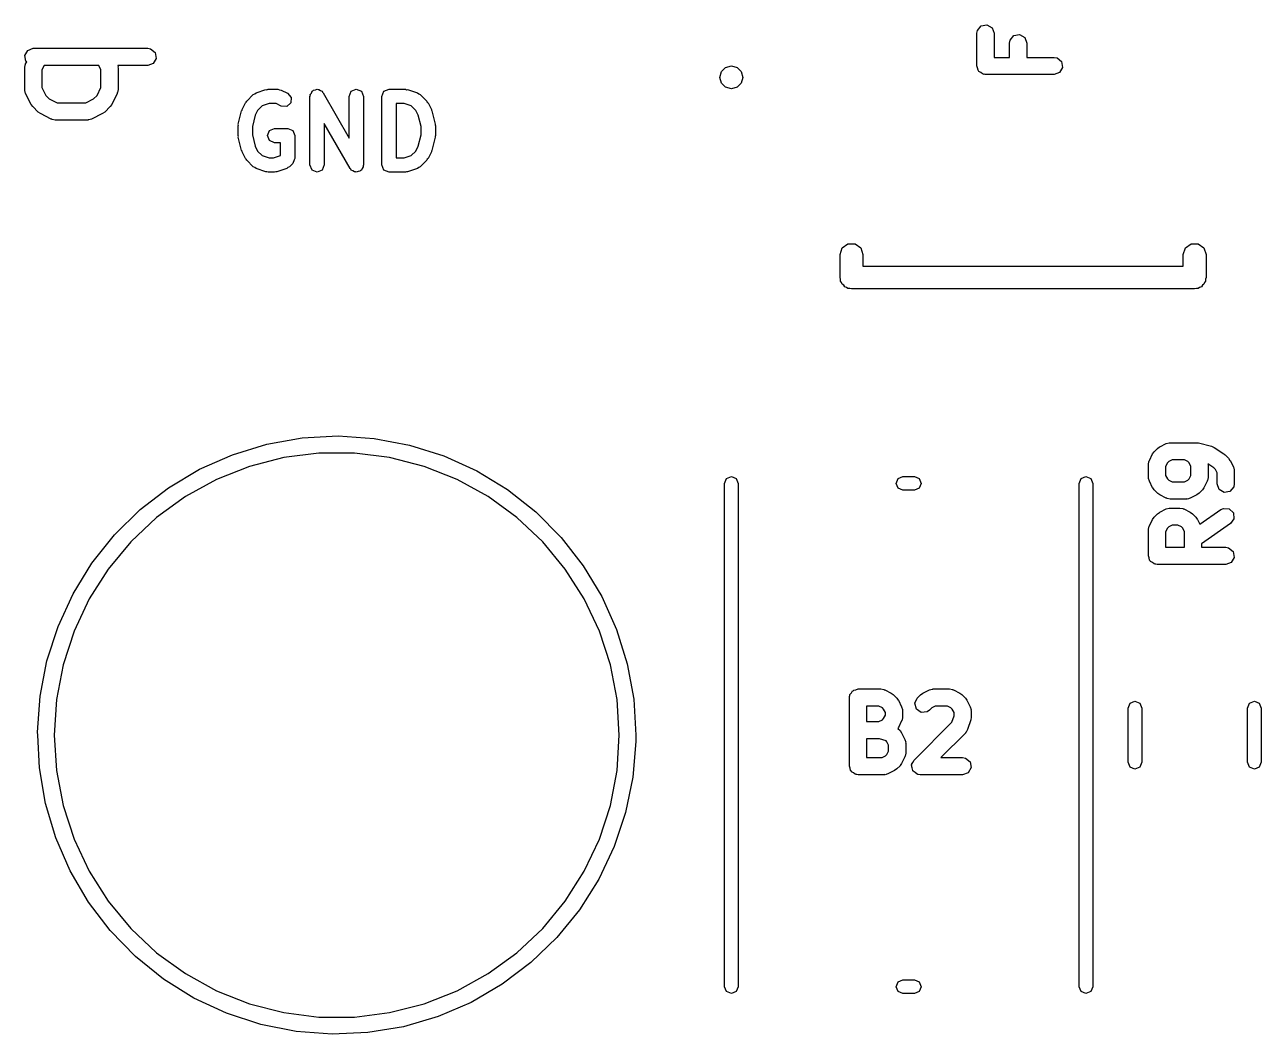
# Model space of a CAD drawing. Extents: x 83.3 to 116.7, y -116.6 to -83.3.
# Drawn here: x 83.27 to 94.08, y -116.61 to -107.79 of the extents above; entities that cross this region are included whole.
import ezdxf

# ---------------------------------------------------------------- set-up
doc = ezdxf.new("R2010")
doc.units = 0
doc.layers.add('BLACK', color=7, linetype='CONTINUOUS')

msp = doc.modelspace()

# ---------------------------------------------------------------- linework, layer by layer
at = {"layer": 'BLACK', "linetype": 'CONTINUOUS'}
for p, q in [((91.5964, -107.864), (91.601, -107.839)), ((91.5964, -108.15), (91.5964, -107.864)), ((91.601, -107.839), (91.6339, -107.799)), ((91.6339, -107.799), (91.6845, -107.79)), ((91.6845, -107.79), (91.7289, -107.816)), ((91.7289, -107.816), (91.7464, -107.864)), ((91.7464, -107.864), (91.7464, -108.075)), ((91.9196, -107.885), (91.9702, -107.876)), ((91.9702, -107.876), (92.0146, -107.902)), ((91.8821, -107.95), (91.8867, -107.924)), ((91.8821, -108.075), (91.8821, -107.95)), ((91.8867, -107.924), (91.9196, -107.885)), ((92.0146, -107.902), (92.0321, -107.95)), ((92.0321, -107.95), (92.0321, -108.075)), ((83.2738, -108.058), (83.2994, -108.014)), ((83.2827, -108.109), (83.2738, -108.058)), ((83.2994, -108.014), (83.3476, -107.996)), ((83.3476, -107.996), (84.3476, -107.996)), ((84.3476, -107.996), (84.3733, -108.001)), ((84.3733, -108.001), (84.4126, -108.034)), ((84.4215, -108.084), (84.3958, -108.129)), ((84.4126, -108.034), (84.4215, -108.084)), ((91.7464, -108.075), (91.8821, -108.075)), ((92.0321, -108.075), (92.2714, -108.075)), ((92.2714, -108.075), (92.2971, -108.08)), ((92.2971, -108.08), (92.3364, -108.112)), ((83.2726, -108.167), (83.2771, -108.141)), ((83.2726, -108.357), (83.2726, -108.167)), ((83.2771, -108.141), (83.28, -108.138)), ((83.28, -108.138), (83.2805, -108.133)), ((83.2805, -108.133), (83.2897, -108.115)), ((83.2897, -108.115), (83.2827, -108.109)), ((83.4416, -108.146), (83.4226, -108.184)), ((83.4226, -108.184), (83.4226, -108.339)), ((83.9203, -108.146), (83.4416, -108.146)), ((83.9393, -108.184), (83.9203, -108.146)), ((83.9393, -108.339), (83.9393, -108.184)), ((84.3476, -108.146), (84.0853, -108.146)), ((84.0853, -108.146), (84.0888, -108.158)), ((84.0888, -108.158), (84.0878, -108.162)), ((84.0878, -108.162), (84.0893, -108.167)), ((84.0893, -108.167), (84.0893, -108.357)), ((84.3958, -108.129), (84.3476, -108.146)), ((89.35, -108.25), (89.3634, -108.2)), ((89.3634, -108.2), (89.4, -108.163)), ((89.4, -108.163), (89.45, -108.15)), ((89.45, -108.15), (89.5, -108.163)), ((89.5, -108.163), (89.5366, -108.2)), ((89.5366, -108.2), (89.55, -108.25)), ((91.6031, -108.168), (91.5964, -108.15)), ((91.6065, -108.188), (91.6031, -108.168)), ((91.6117, -108.192), (91.6065, -108.188)), ((91.614, -108.198), (91.6117, -108.192)), ((91.6308, -108.208), (91.614, -108.198)), ((92.3196, -108.207), (92.2714, -108.225)), ((92.3453, -108.163), (92.3196, -108.207)), ((92.3364, -108.112), (92.3453, -108.163)), ((89.3634, -108.3), (89.35, -108.25)), ((89.4, -108.337), (89.3634, -108.3)), ((89.5366, -108.3), (89.5, -108.337)), ((89.55, -108.25), (89.5366, -108.3)), ((91.6458, -108.22), (91.6308, -108.208)), ((91.6555, -108.222), (91.6458, -108.22)), ((91.6584, -108.224), (91.6555, -108.222)), ((91.6617, -108.223), (91.6584, -108.224)), ((91.6714, -108.225), (91.6617, -108.223)), ((92.2714, -108.225), (91.6714, -108.225)), ((83.2742, -108.361), (83.2726, -108.357)), ((83.2731, -108.366), (83.2742, -108.361)), ((83.2805, -108.391), (83.2731, -108.366)), ((83.3282, -108.486), (83.2805, -108.391)), ((83.4226, -108.339), (83.4569, -108.408)), ((83.4569, -108.408), (83.4873, -108.438)), ((83.8746, -108.438), (83.905, -108.408)), ((83.905, -108.408), (83.9393, -108.339)), ((84.0814, -108.391), (84.0337, -108.486)), ((84.0819, -108.386), (84.0814, -108.391)), ((84.0848, -108.383), (84.0819, -108.386)), ((84.0893, -108.357), (84.0848, -108.383)), ((85.2129, -108.458), (85.2701, -108.401)), ((85.2701, -108.401), (85.2835, -108.395)), ((85.2835, -108.395), (85.2945, -108.386)), ((85.2945, -108.386), (85.3802, -108.357)), ((85.3802, -108.357), (85.3905, -108.358)), ((85.3905, -108.358), (85.4, -108.354)), ((85.4, -108.354), (85.4857, -108.354)), ((85.4857, -108.354), (85.4992, -108.359)), ((85.4992, -108.359), (85.5137, -108.361)), ((85.5137, -108.361), (85.5708, -108.389)), ((85.5708, -108.389), (85.6021, -108.425)), ((85.7661, -108.416), (85.7694, -108.408)), ((85.7661, -109.016), (85.7661, -108.416)), ((85.7683, -108.4), (85.7782, -108.387)), ((85.7694, -108.408), (85.7683, -108.4)), ((85.7782, -108.387), (85.7844, -108.372)), ((85.7844, -108.372), (85.7923, -108.369)), ((85.7923, -108.369), (85.7976, -108.362)), ((85.7976, -108.362), (85.8136, -108.36)), ((85.8136, -108.36), (85.8286, -108.354)), ((85.8286, -108.354), (85.8365, -108.357)), ((85.8365, -108.357), (85.845, -108.356)), ((85.845, -108.356), (85.8578, -108.366)), ((85.8578, -108.366), (85.8728, -108.372)), ((85.8728, -108.372), (85.876, -108.38)), ((85.876, -108.38), (85.8828, -108.385)), ((85.8828, -108.385), (86.1089, -108.781)), ((86.1089, -108.416), (86.1272, -108.372)), ((86.1089, -108.781), (86.1089, -108.416)), ((86.1272, -108.372), (86.1714, -108.354)), ((86.1714, -108.354), (86.2156, -108.372)), ((86.2156, -108.372), (86.2339, -108.416)), ((86.2339, -108.416), (86.2339, -109.016)), ((86.3946, -108.416), (86.4129, -108.372)), ((86.3946, -109.016), (86.3946, -108.416)), ((86.4129, -108.372), (86.4571, -108.354)), ((86.4571, -108.354), (86.6, -108.354)), ((86.6, -108.354), (86.6095, -108.358)), ((86.6095, -108.358), (86.6198, -108.357)), ((86.6198, -108.357), (86.7055, -108.386)), ((86.7055, -108.386), (86.7165, -108.395)), ((86.7165, -108.395), (86.7299, -108.401)), ((86.7299, -108.401), (86.7871, -108.458)), ((89.45, -108.35), (89.4, -108.337)), ((89.5, -108.337), (89.45, -108.35)), ((83.3293, -108.487), (83.3282, -108.486)), ((83.3422, -108.505), (83.3293, -108.487)), ((83.3898, -108.553), (83.3422, -108.505)), ((83.4873, -108.438), (83.5558, -108.473)), ((83.5558, -108.473), (83.8061, -108.473)), ((83.8061, -108.473), (83.8746, -108.438)), ((84.0197, -108.505), (83.9721, -108.553)), ((84.0204, -108.504), (84.0197, -108.505)), ((84.0337, -108.486), (84.0204, -108.504)), ((85.1722, -108.538), (85.1727, -108.531)), ((85.1727, -108.531), (85.2012, -108.474)), ((85.2012, -108.474), (85.209, -108.467)), ((85.209, -108.467), (85.2129, -108.458)), ((85.348, -108.5), (85.3085, -108.539)), ((85.4101, -108.479), (85.348, -108.5)), ((85.471, -108.479), (85.4101, -108.479)), ((85.5149, -108.501), (85.471, -108.479)), ((85.5626, -108.504), (85.5149, -108.501)), ((85.5988, -108.473), (85.5626, -108.504)), ((85.6021, -108.425), (85.5988, -108.473)), ((86.5196, -108.479), (86.5196, -108.954)), ((86.5899, -108.479), (86.5196, -108.479)), ((86.652, -108.5), (86.5899, -108.479)), ((86.6915, -108.539), (86.652, -108.5)), ((86.7871, -108.458), (86.791, -108.467)), ((86.791, -108.467), (86.7988, -108.474)), ((86.7988, -108.474), (86.8273, -108.531)), ((86.8273, -108.531), (86.8278, -108.538)), ((83.3913, -108.554), (83.3898, -108.553)), ((83.4093, -108.567), (83.3913, -108.554)), ((83.5046, -108.615), (83.4093, -108.567)), ((83.509, -108.615), (83.5046, -108.615)), ((83.5124, -108.618), (83.509, -108.615)), ((83.5381, -108.623), (83.5124, -108.618)), ((83.8238, -108.623), (83.5381, -108.623)), ((83.828, -108.621), (83.8238, -108.623)), ((83.8324, -108.622), (83.828, -108.621)), ((83.8573, -108.615), (83.8324, -108.622)), ((83.9526, -108.567), (83.8573, -108.615)), ((83.9537, -108.566), (83.9526, -108.567)), ((83.9721, -108.553), (83.9537, -108.566)), ((85.1394, -108.658), (85.1679, -108.544)), ((85.1679, -108.544), (85.1722, -108.538)), ((85.2875, -108.581), (85.2625, -108.681)), ((85.3085, -108.539), (85.2875, -108.581)), ((86.7125, -108.581), (86.6915, -108.539)), ((86.7375, -108.681), (86.7125, -108.581)), ((86.8278, -108.538), (86.8321, -108.544)), ((86.8321, -108.544), (86.8606, -108.658)), ((85.1375, -108.674), (85.1405, -108.666)), ((85.1375, -108.759), (85.1375, -108.674)), ((85.1405, -108.666), (85.1394, -108.658)), ((85.2625, -108.681), (85.2625, -108.752)), ((85.3946, -108.759), (85.4129, -108.715)), ((85.4129, -108.715), (85.4571, -108.697)), ((85.4571, -108.697), (85.5714, -108.697)), ((85.5714, -108.697), (85.6156, -108.715)), ((85.6156, -108.715), (85.6339, -108.759)), ((86.1172, -109.047), (85.8911, -108.652)), ((85.8911, -108.652), (85.8911, -109.016)), ((86.7375, -108.752), (86.7375, -108.681)), ((86.8606, -108.658), (86.8595, -108.666)), ((86.8595, -108.666), (86.8625, -108.674)), ((86.8625, -108.674), (86.8625, -108.759)), ((85.1405, -108.767), (85.1375, -108.759)), ((85.1394, -108.774), (85.1405, -108.767)), ((85.1679, -108.889), (85.1394, -108.774)), ((85.2625, -108.752), (85.2875, -108.852)), ((85.2875, -108.852), (85.3085, -108.894)), ((85.4129, -108.803), (85.3946, -108.759)), ((85.4571, -108.822), (85.4129, -108.803)), ((85.5089, -108.822), (85.4571, -108.822)), ((85.5089, -108.933), (85.5089, -108.822)), ((85.6339, -108.759), (85.6339, -108.959)), ((86.6915, -108.894), (86.7125, -108.852)), ((86.7125, -108.852), (86.7375, -108.752)), ((86.8606, -108.774), (86.8321, -108.889)), ((86.8625, -108.759), (86.8595, -108.767)), ((86.8595, -108.767), (86.8606, -108.774)), ((85.1722, -108.894), (85.1679, -108.889)), ((85.1727, -108.902), (85.1722, -108.894)), ((85.2012, -108.959), (85.1727, -108.902)), ((85.209, -108.965), (85.2012, -108.959)), ((85.3085, -108.894), (85.348, -108.933)), ((85.348, -108.933), (85.4101, -108.954)), ((85.4101, -108.954), (85.447, -108.954)), ((85.447, -108.954), (85.5089, -108.933)), ((85.6339, -108.959), (85.6288, -108.972)), ((86.5196, -108.954), (86.5899, -108.954)), ((86.5899, -108.954), (86.652, -108.933)), ((86.652, -108.933), (86.6915, -108.894)), ((86.7988, -108.959), (86.791, -108.965)), ((86.8273, -108.902), (86.7988, -108.959)), ((86.8278, -108.894), (86.8273, -108.902)), ((86.8321, -108.889), (86.8278, -108.894)), ((85.2129, -108.975), (85.209, -108.965)), ((85.2701, -109.032), (85.2129, -108.975)), ((85.2835, -109.038), (85.2701, -109.032)), ((85.2945, -109.047), (85.2835, -109.038)), ((85.3802, -109.076), (85.2945, -109.047)), ((85.5626, -109.047), (85.4769, -109.076)), ((85.5736, -109.038), (85.5626, -109.047)), ((85.5871, -109.032), (85.5736, -109.038)), ((85.6156, -109.003), (85.5871, -109.032)), ((85.6288, -108.972), (85.6156, -109.003)), ((85.7844, -109.061), (85.7661, -109.016)), ((85.8286, -109.079), (85.7844, -109.061)), ((85.8728, -109.061), (85.8286, -109.079)), ((85.8911, -109.016), (85.8728, -109.061)), ((86.1239, -109.053), (86.1172, -109.047)), ((86.1272, -109.061), (86.1239, -109.053)), ((86.1422, -109.067), (86.1272, -109.061)), ((86.155, -109.077), (86.1422, -109.067)), ((86.2024, -109.071), (86.1864, -109.073)), ((86.2077, -109.064), (86.2024, -109.071)), ((86.2156, -109.061), (86.2077, -109.064)), ((86.2218, -109.046), (86.2156, -109.061)), ((86.2317, -109.033), (86.2218, -109.046)), ((86.2339, -109.016), (86.2306, -109.024)), ((86.2306, -109.024), (86.2317, -109.033)), ((86.4129, -109.061), (86.3946, -109.016)), ((86.4571, -109.079), (86.4129, -109.061)), ((86.7055, -109.047), (86.6198, -109.076)), ((86.7165, -109.038), (86.7055, -109.047)), ((86.7299, -109.032), (86.7165, -109.038)), ((86.7871, -108.975), (86.7299, -109.032)), ((86.791, -108.965), (86.7871, -108.975)), ((85.3905, -109.075), (85.3802, -109.076)), ((85.4, -109.079), (85.3905, -109.075)), ((85.4571, -109.079), (85.4, -109.079)), ((85.4666, -109.075), (85.4571, -109.079)), ((85.4769, -109.076), (85.4666, -109.075)), ((86.1635, -109.076), (86.155, -109.077)), ((86.1714, -109.079), (86.1635, -109.076)), ((86.1864, -109.073), (86.1714, -109.079)), ((86.6, -109.079), (86.4571, -109.079)), ((86.6095, -109.075), (86.6, -109.079)), ((86.6198, -109.076), (86.6095, -109.075)), ((90.4191, -109.741), (90.4691, -109.705)), ((90.4691, -109.705), (90.5309, -109.705)), ((90.5309, -109.705), (90.5809, -109.741)), ((93.4191, -109.741), (93.4691, -109.705)), ((93.4691, -109.705), (93.5309, -109.705)), ((93.5309, -109.705), (93.5809, -109.741)), ((90.4, -109.8), (90.4191, -109.741)), ((90.4, -110), (90.4, -109.8)), ((90.5809, -109.741), (90.6, -109.8)), ((90.6, -109.8), (90.6, -109.9)), ((93.4, -109.8), (93.4191, -109.741)), ((93.4, -109.9), (93.4, -109.8)), ((93.5809, -109.741), (93.6, -109.8)), ((93.6, -109.8), (93.6, -110)), ((90.6, -109.9), (93.4, -109.9)), ((90.4049, -110.015), (90.4, -110)), ((90.4049, -110.031), (90.4049, -110.015)), ((90.4142, -110.044), (90.4049, -110.031)), ((90.4191, -110.059), (90.4142, -110.044)), ((93.5858, -110.044), (93.5809, -110.059)), ((93.5951, -110.031), (93.5858, -110.044)), ((93.6, -110), (93.5951, -110.015)), ((93.5951, -110.015), (93.5951, -110.031)), ((90.4319, -110.068), (90.4191, -110.059)), ((90.4412, -110.081), (90.4319, -110.068)), ((90.4563, -110.086), (90.4412, -110.081)), ((90.4691, -110.095), (90.4563, -110.086)), ((90.4849, -110.095), (90.4691, -110.095)), ((90.5, -110.1), (90.4849, -110.095)), ((93.5, -110.1), (90.5, -110.1)), ((93.5151, -110.095), (93.5, -110.1)), ((93.5309, -110.095), (93.5151, -110.095)), ((93.5437, -110.086), (93.5309, -110.095)), ((93.5588, -110.081), (93.5437, -110.086)), ((93.5681, -110.068), (93.5588, -110.081)), ((93.5809, -110.059), (93.5681, -110.068)), ((85.3895, -111.457), (85.6994, -111.402)), ((85.6994, -111.402), (86.0137, -111.385)), ((86.0137, -111.385), (86.3277, -111.406)), ((86.3277, -111.406), (86.6371, -111.464)), ((93.2522, -111.451), (93.2771, -111.444)), ((93.2771, -111.444), (93.2815, -111.445)), ((93.2815, -111.445), (93.2857, -111.444)), ((93.2857, -111.444), (93.5143, -111.444)), ((93.5143, -111.444), (93.529, -111.446)), ((93.529, -111.446), (93.5325, -111.446)), ((93.5325, -111.446), (93.6468, -111.474)), ((84.8006, -111.676), (85.0885, -111.549)), ((85.0885, -111.549), (85.3895, -111.457)), ((85.8449, -111.535), (85.5372, -111.574)), ((86.1551, -111.535), (85.8449, -111.535)), ((86.4628, -111.574), (86.1551, -111.535)), ((86.6371, -111.464), (86.9371, -111.559)), ((93.1043, -111.599), (93.1329, -111.542)), ((93.1329, -111.542), (93.1463, -111.524)), ((93.1463, -111.524), (93.147, -111.523)), ((93.147, -111.523), (93.1755, -111.494)), ((93.1755, -111.494), (93.1939, -111.481)), ((93.1939, -111.481), (93.195, -111.48)), ((93.195, -111.48), (93.2522, -111.451)), ((93.6468, -111.474), (93.6698, -111.485)), ((93.6698, -111.485), (93.6702, -111.485)), ((93.6702, -111.485), (93.7559, -111.542)), ((93.7559, -111.542), (93.7642, -111.55)), ((93.7642, -111.55), (93.7673, -111.551)), ((93.7673, -111.551), (93.7959, -111.58)), ((85.2368, -111.651), (84.9484, -111.765)), ((85.5372, -111.574), (85.2368, -111.651)), ((86.7632, -111.651), (86.4628, -111.574)), ((87.0516, -111.765), (86.7632, -111.651)), ((86.9371, -111.559), (87.2236, -111.689)), ((93.0964, -111.633), (93.101, -111.607)), ((93.0964, -111.747), (93.0964, -111.633)), ((93.101, -111.607), (93.1038, -111.604)), ((93.1038, -111.604), (93.1043, -111.599)), ((93.2616, -111.62), (93.2464, -111.651)), ((93.2464, -111.651), (93.2464, -111.729)), ((93.273, -111.609), (93.2616, -111.62)), ((93.3034, -111.594), (93.273, -111.609)), ((93.4109, -111.594), (93.3034, -111.594)), ((93.4413, -111.609), (93.4109, -111.594)), ((93.4526, -111.62), (93.4413, -111.609)), ((93.4679, -111.651), (93.4526, -111.62)), ((93.4679, -111.729), (93.4679, -111.651)), ((93.6665, -111.663), (93.6166, -111.629)), ((93.6166, -111.629), (93.6179, -111.633)), ((93.6179, -111.633), (93.6179, -111.747)), ((93.6812, -111.677), (93.6665, -111.663)), ((93.7959, -111.58), (93.8088, -111.598)), ((93.8088, -111.598), (93.8099, -111.599)), ((93.8099, -111.599), (93.8385, -111.656)), ((93.8385, -111.656), (93.8459, -111.681)), ((84.5302, -111.837), (84.8006, -111.676)), ((84.9484, -111.765), (84.6766, -111.915)), ((87.3234, -111.915), (87.0516, -111.765)), ((87.2236, -111.689), (87.4924, -111.853)), ((89.39, -111.8), (89.4076, -111.758)), ((89.4076, -111.758), (89.45, -111.74)), ((89.45, -111.74), (89.4924, -111.758)), ((89.4924, -111.758), (89.51, -111.8)), ((90.89, -111.8), (90.9076, -111.758)), ((90.9076, -111.758), (90.95, -111.74)), ((90.95, -111.74), (91.05, -111.74)), ((91.05, -111.74), (91.0924, -111.758)), ((91.0924, -111.758), (91.11, -111.8)), ((92.49, -111.8), (92.5076, -111.758)), ((92.5076, -111.758), (92.55, -111.74)), ((92.55, -111.74), (92.5924, -111.758)), ((92.5924, -111.758), (92.61, -111.8)), ((93.098, -111.751), (93.0964, -111.747)), ((93.0969, -111.756), (93.098, -111.751)), ((93.1043, -111.781), (93.0969, -111.756)), ((93.2464, -111.729), (93.2616, -111.76)), ((93.2616, -111.76), (93.273, -111.771)), ((93.273, -111.771), (93.3034, -111.786)), ((93.4109, -111.786), (93.4413, -111.771)), ((93.4413, -111.771), (93.4526, -111.76)), ((93.4526, -111.76), (93.4679, -111.729)), ((93.6133, -111.773), (93.6105, -111.776)), ((93.6179, -111.747), (93.6133, -111.773)), ((93.6964, -111.708), (93.6812, -111.677)), ((93.6964, -111.804), (93.6964, -111.708)), ((93.8459, -111.681), (93.8449, -111.686)), ((93.8449, -111.686), (93.8464, -111.69)), ((93.8464, -111.69), (93.8464, -111.804)), ((84.281, -112.029), (84.5302, -111.837)), ((87.4924, -111.853), (87.7396, -112.048)), ((89.39, -116.2), (89.39, -111.8)), ((89.51, -111.8), (89.51, -116.2)), ((90.9076, -111.842), (90.89, -111.8)), ((90.95, -111.86), (90.9076, -111.842)), ((91.05, -111.86), (90.95, -111.86)), ((91.0924, -111.842), (91.05, -111.86)), ((91.11, -111.8), (91.0924, -111.842)), ((92.49, -116.2), (92.49, -111.8)), ((92.61, -111.8), (92.61, -116.2)), ((93.1329, -111.838), (93.1043, -111.781)), ((93.1341, -111.839), (93.1329, -111.838)), ((93.147, -111.857), (93.1341, -111.839)), ((93.1755, -111.886), (93.147, -111.857)), ((93.3034, -111.786), (93.4109, -111.786)), ((93.5673, -111.857), (93.5387, -111.886)), ((93.568, -111.856), (93.5673, -111.857)), ((93.5814, -111.838), (93.568, -111.856)), ((93.6099, -111.781), (93.5814, -111.838)), ((93.6105, -111.776), (93.6099, -111.781)), ((93.714, -111.852), (93.6964, -111.804)), ((93.7584, -111.878), (93.714, -111.852)), ((93.8089, -111.869), (93.7584, -111.878)), ((93.8419, -111.83), (93.8089, -111.869)), ((93.8464, -111.804), (93.8419, -111.83)), ((84.6766, -111.915), (84.4256, -112.097)), ((87.5744, -112.097), (87.3234, -111.915)), ((93.177, -111.887), (93.1755, -111.886)), ((93.195, -111.9), (93.177, -111.887)), ((93.2522, -111.928), (93.195, -111.9)), ((93.2566, -111.929), (93.2522, -111.928)), ((93.2601, -111.932), (93.2566, -111.929)), ((93.2857, -111.936), (93.2601, -111.932)), ((93.4286, -111.936), (93.2857, -111.936)), ((93.4328, -111.935), (93.4286, -111.936)), ((93.4371, -111.936), (93.4328, -111.935)), ((93.4621, -111.928), (93.4371, -111.936)), ((93.5193, -111.9), (93.4621, -111.928)), ((93.5204, -111.899), (93.5193, -111.9)), ((93.5387, -111.886), (93.5204, -111.899)), ((84.0567, -112.25), (84.281, -112.029)), ((84.4256, -112.097), (84.1995, -112.309)), ((87.8005, -112.309), (87.5744, -112.097)), ((87.7396, -112.048), (87.9615, -112.271)), ((93.1329, -112.114), (93.1463, -112.096)), ((93.1463, -112.096), (93.147, -112.094)), ((93.147, -112.094), (93.1755, -112.065)), ((93.1755, -112.065), (93.1939, -112.053)), ((93.1939, -112.053), (93.195, -112.051)), ((93.195, -112.051), (93.2522, -112.023)), ((93.2522, -112.023), (93.2771, -112.015)), ((93.2771, -112.015), (93.2815, -112.016)), ((93.2815, -112.016), (93.2857, -112.015)), ((93.2857, -112.015), (93.3714, -112.015)), ((93.3714, -112.015), (93.3971, -112.019)), ((93.3971, -112.019), (93.4005, -112.022)), ((93.4005, -112.022), (93.405, -112.023)), ((93.405, -112.023), (93.4621, -112.051)), ((93.4621, -112.051), (93.4801, -112.065)), ((93.4801, -112.065), (93.4816, -112.065)), ((93.4816, -112.065), (93.5102, -112.094)), ((93.5102, -112.094), (93.523, -112.112)), ((93.5457, -112.156), (93.7284, -112.029)), ((93.7284, -112.029), (93.752, -112.018)), ((93.752, -112.018), (93.8031, -112.022)), ((93.8031, -112.022), (93.8394, -112.058)), ((93.8394, -112.058), (93.8439, -112.109)), ((93.0964, -112.204), (93.101, -112.179)), ((93.0964, -112.433), (93.0964, -112.204)), ((93.101, -112.179), (93.1038, -112.175)), ((93.1038, -112.175), (93.1043, -112.171)), ((93.1043, -112.171), (93.1329, -112.114)), ((93.2616, -112.192), (93.2464, -112.222)), ((93.273, -112.18), (93.2616, -112.192)), ((93.3034, -112.165), (93.273, -112.18)), ((93.3537, -112.165), (93.3034, -112.165)), ((93.3841, -112.18), (93.3537, -112.165)), ((93.3955, -112.192), (93.3841, -112.18)), ((93.4107, -112.222), (93.3955, -112.192)), ((93.523, -112.112), (93.5242, -112.114)), ((93.5242, -112.114), (93.5457, -112.156)), ((93.8144, -112.151), (93.5607, -112.329)), ((93.8439, -112.109), (93.8144, -112.151)), ((83.8605, -112.496), (84.0567, -112.25)), ((84.1995, -112.309), (84.0018, -112.548)), ((87.9982, -112.548), (87.8005, -112.309)), ((87.9615, -112.271), (88.1551, -112.519)), ((93.2464, -112.222), (93.2464, -112.358)), ((93.4107, -112.358), (93.4107, -112.222)), ((93.2464, -112.358), (93.4107, -112.358)), ((93.5607, -112.329), (93.5607, -112.358)), ((93.5607, -112.358), (93.7714, -112.358)), ((93.7714, -112.358), (93.7971, -112.362)), ((93.7971, -112.362), (93.8364, -112.395)), ((93.8364, -112.395), (93.8453, -112.446)), ((83.6954, -112.764), (83.8605, -112.496)), ((88.1551, -112.519), (88.3174, -112.788)), ((93.1031, -112.451), (93.0964, -112.433)), ((93.1065, -112.47), (93.1031, -112.451)), ((93.1117, -112.475), (93.1065, -112.47)), ((93.114, -112.481), (93.1117, -112.475)), ((93.1308, -112.491), (93.114, -112.481)), ((93.1458, -112.503), (93.1308, -112.491)), ((93.1555, -112.505), (93.1458, -112.503)), ((93.1584, -112.507), (93.1555, -112.505)), ((93.1617, -112.506), (93.1584, -112.507)), ((93.1714, -112.508), (93.1617, -112.506)), ((93.7714, -112.508), (93.1714, -112.508)), ((93.8196, -112.49), (93.7714, -112.508)), ((93.8453, -112.446), (93.8196, -112.49)), ((84.0018, -112.548), (83.8356, -112.81)), ((88.1644, -112.81), (87.9982, -112.548)), ((83.5636, -113.05), (83.6954, -112.764)), ((83.8356, -112.81), (83.7036, -113.091)), ((88.2964, -113.091), (88.1644, -112.81)), ((88.3174, -112.788), (88.4462, -113.076)), ((83.4672, -113.35), (83.5636, -113.05)), ((83.7036, -113.091), (83.6077, -113.386)), ((88.3923, -113.386), (88.2964, -113.091)), ((88.4462, -113.076), (88.5395, -113.376)), ((83.4074, -113.659), (83.4672, -113.35)), ((83.6077, -113.386), (83.5496, -113.69)), ((88.4504, -113.69), (88.3923, -113.386)), ((88.5395, -113.376), (88.5961, -113.686)), ((90.5089, -113.614), (90.5153, -113.612)), ((90.5153, -113.612), (90.5196, -113.606)), ((90.5196, -113.606), (90.5388, -113.603)), ((90.5388, -113.603), (90.5571, -113.596)), ((90.5571, -113.596), (90.7571, -113.596)), ((90.7571, -113.596), (90.7828, -113.601)), ((90.7828, -113.601), (90.7862, -113.604)), ((90.7862, -113.604), (90.7907, -113.604)), ((90.7907, -113.604), (90.8478, -113.633)), ((91.1236, -113.633), (91.1807, -113.604)), ((91.1807, -113.604), (91.2057, -113.597)), ((91.2057, -113.597), (91.2101, -113.598)), ((91.2101, -113.598), (91.2143, -113.596)), ((91.2143, -113.596), (91.3571, -113.596)), ((91.3571, -113.596), (91.3828, -113.601)), ((91.3828, -113.601), (91.3862, -113.604)), ((91.3862, -113.604), (91.3907, -113.604)), ((91.3907, -113.604), (91.4478, -113.633)), ((83.3851, -113.973), (83.4074, -113.659)), ((83.5496, -113.69), (83.5301, -114)), ((88.4699, -114), (88.4504, -113.69)), ((88.5961, -113.686), (88.615, -114)), ((90.4821, -113.671), (90.4839, -113.662)), ((90.4821, -114.271), (90.4821, -113.671)), ((90.4833, -113.658), (90.4849, -113.656)), ((90.4839, -113.662), (90.4833, -113.658)), ((90.4849, -113.656), (90.4867, -113.646)), ((90.4867, -113.646), (90.4992, -113.631)), ((90.4992, -113.631), (90.5089, -113.614)), ((90.8478, -113.633), (90.8658, -113.646)), ((90.8658, -113.646), (90.8673, -113.647)), ((90.8673, -113.647), (90.8959, -113.676)), ((90.8959, -113.676), (90.9088, -113.694)), ((90.9088, -113.694), (90.9099, -113.695)), ((90.9099, -113.695), (90.9385, -113.752)), ((91.0539, -113.722), (91.0755, -113.676)), ((91.0755, -113.676), (91.1041, -113.647)), ((91.1041, -113.647), (91.1225, -113.634)), ((91.1225, -113.634), (91.1236, -113.633)), ((91.4478, -113.633), (91.4658, -113.646)), ((91.4658, -113.646), (91.4673, -113.647)), ((91.4673, -113.647), (91.4959, -113.676)), ((91.4959, -113.676), (91.5088, -113.694)), ((91.5088, -113.694), (91.5099, -113.695)), ((91.5099, -113.695), (91.5385, -113.752)), ((92.9175, -113.763), (92.9351, -113.72)), ((92.9351, -113.72), (92.9775, -113.703)), ((92.9775, -113.703), (93.0199, -113.72)), ((93.0199, -113.72), (93.0375, -113.763)), ((93.9625, -113.763), (93.9801, -113.72)), ((93.9801, -113.72), (94.0225, -113.703)), ((94.0225, -113.703), (94.0649, -113.72)), ((94.0649, -113.72), (94.0825, -113.763)), ((90.6321, -113.746), (90.6321, -113.882)), ((90.7394, -113.746), (90.6321, -113.746)), ((90.7699, -113.762), (90.7394, -113.746)), ((90.7812, -113.773), (90.7699, -113.762)), ((90.7964, -113.803), (90.7812, -113.773)), ((90.7812, -113.856), (90.7964, -113.825)), ((90.7964, -113.825), (90.7964, -113.803)), ((90.9385, -113.752), (90.9459, -113.777)), ((90.9459, -113.777), (90.9449, -113.782)), ((90.9449, -113.782), (90.9464, -113.786)), ((90.9464, -113.786), (90.9464, -113.843)), ((91.0671, -113.772), (91.0539, -113.722)), ((91.1092, -113.801), (91.0671, -113.772)), ((91.1603, -113.797), (91.1092, -113.801)), ((91.1816, -113.782), (91.1603, -113.797)), ((91.2016, -113.762), (91.1816, -113.782)), ((91.232, -113.746), (91.2016, -113.762)), ((91.3394, -113.746), (91.232, -113.746)), ((91.3699, -113.762), (91.3394, -113.746)), ((91.3812, -113.773), (91.3699, -113.762)), ((91.3964, -113.803), (91.3812, -113.773)), ((91.3964, -113.831), (91.3964, -113.803)), ((91.5385, -113.752), (91.5459, -113.777)), ((91.5459, -113.777), (91.5449, -113.782)), ((91.5449, -113.782), (91.5464, -113.786)), ((91.5464, -113.786), (91.5464, -113.843)), ((92.9175, -114.237), (92.9175, -113.763)), ((93.0375, -113.763), (93.0375, -114.237)), ((93.9625, -114.237), (93.9625, -113.763)), ((94.0825, -113.763), (94.0825, -114.237)), ((90.6321, -113.882), (90.7394, -113.882)), ((90.7394, -113.882), (90.7699, -113.867)), ((90.7699, -113.867), (90.7812, -113.856)), ((90.9099, -113.934), (90.9043, -113.941)), ((90.9385, -113.876), (90.9099, -113.934)), ((90.939, -113.872), (90.9385, -113.876)), ((90.9419, -113.869), (90.939, -113.872)), ((90.9464, -113.843), (90.9419, -113.869)), ((91.047, -114.218), (91.3773, -113.888)), ((91.3773, -113.888), (91.3964, -113.831)), ((91.5426, -113.867), (91.514, -113.952)), ((91.5464, -113.843), (91.5425, -113.865)), ((91.5425, -113.865), (91.5426, -113.867)), ((83.3865, -114), (83.3851, -113.973)), ((83.4008, -114.287), (83.3865, -114)), ((83.5301, -114), (83.5496, -114.31)), ((88.4504, -114.31), (88.4699, -114)), ((88.615, -114), (88.6144, -114.055)), ((90.6321, -114.032), (90.6321, -114.196)), ((90.745, -114.032), (90.6321, -114.032)), ((90.8023, -114.051), (90.745, -114.032)), ((90.9043, -113.941), (90.9245, -113.961)), ((90.9245, -113.961), (90.9373, -113.98)), ((90.9373, -113.98), (90.9385, -113.981)), ((90.9385, -113.981), (90.9671, -114.038)), ((90.9671, -114.038), (90.9745, -114.063)), ((91.4959, -113.982), (91.2811, -114.196)), ((91.4978, -113.978), (91.4959, -113.982)), ((91.5016, -113.975), (91.4978, -113.978)), ((91.514, -113.952), (91.5016, -113.975)), ((88.6144, -114.055), (88.5889, -114.368)), ((90.8098, -114.059), (90.8023, -114.051)), ((90.825, -114.089), (90.8098, -114.059)), ((90.8098, -114.17), (90.825, -114.139)), ((90.825, -114.139), (90.825, -114.089)), ((90.9745, -114.063), (90.9735, -114.067)), ((90.9735, -114.067), (90.975, -114.071)), ((90.975, -114.071), (90.975, -114.157)), ((90.6321, -114.196), (90.768, -114.196)), ((90.768, -114.196), (90.7984, -114.181)), ((90.7984, -114.181), (90.8098, -114.17)), ((90.9385, -114.248), (90.9252, -114.266)), ((90.9671, -114.191), (90.9385, -114.248)), ((90.9676, -114.186), (90.9671, -114.191)), ((90.9705, -114.183), (90.9676, -114.186)), ((90.975, -114.157), (90.9705, -114.183)), ((91.0261, -114.258), (91.0374, -114.239)), ((91.0267, -114.262), (91.0261, -114.258)), ((91.0374, -114.239), (91.047, -114.218)), ((91.2811, -114.196), (91.4714, -114.196)), ((91.4714, -114.196), (91.4971, -114.201)), ((91.4971, -114.201), (91.5364, -114.234)), ((91.5364, -114.234), (91.5453, -114.284)), ((92.9351, -114.28), (92.9175, -114.237)), ((93.0375, -114.237), (93.0199, -114.28)), ((93.9801, -114.28), (93.9625, -114.237)), ((94.0825, -114.237), (94.0649, -114.28)), ((83.4541, -114.597), (83.4008, -114.287)), ((83.5496, -114.31), (83.6077, -114.614)), ((88.3923, -114.614), (88.4504, -114.31)), ((88.5889, -114.368), (88.5259, -114.677)), ((90.4888, -114.29), (90.4821, -114.271)), ((90.4922, -114.309), (90.4888, -114.29)), ((90.4974, -114.313), (90.4922, -114.309)), ((90.4997, -114.32), (90.4974, -114.313)), ((90.5166, -114.329), (90.4997, -114.32)), ((90.5315, -114.342), (90.5166, -114.329)), ((90.5412, -114.344), (90.5315, -114.342)), ((90.5441, -114.345), (90.5412, -114.344)), ((90.5474, -114.345), (90.5441, -114.345)), ((90.5571, -114.346), (90.5474, -114.345)), ((90.7857, -114.346), (90.5571, -114.346)), ((90.7899, -114.345), (90.7857, -114.346)), ((90.7943, -114.346), (90.7899, -114.345)), ((90.8193, -114.339), (90.7943, -114.346)), ((90.8764, -114.31), (90.8193, -114.339)), ((90.8775, -114.309), (90.8764, -114.31)), ((90.8959, -114.296), (90.8775, -114.309)), ((90.9245, -114.267), (90.8959, -114.296)), ((90.9252, -114.266), (90.9245, -114.267)), ((91.0253, -114.265), (91.0267, -114.262)), ((91.0311, -114.287), (91.0253, -114.265)), ((91.035, -114.309), (91.0311, -114.287)), ((91.0377, -114.311), (91.035, -114.309)), ((91.0386, -114.314), (91.0377, -114.311)), ((91.0571, -114.327), (91.0386, -114.314)), ((91.0743, -114.342), (91.0571, -114.327)), ((91.0789, -114.343), (91.0743, -114.342)), ((91.0806, -114.344), (91.0789, -114.343)), ((91.0839, -114.344), (91.0806, -114.344)), ((91.1, -114.346), (91.0839, -114.344)), ((91.4714, -114.346), (91.1, -114.346)), ((91.5196, -114.329), (91.4714, -114.346)), ((91.5453, -114.284), (91.5196, -114.329)), ((92.9775, -114.297), (92.9351, -114.28)), ((93.0199, -114.28), (92.9775, -114.297)), ((94.0225, -114.297), (93.9801, -114.28)), ((94.0649, -114.28), (94.0225, -114.297)), ((83.5443, -114.899), (83.4541, -114.597)), ((83.6077, -114.614), (83.7036, -114.909)), ((88.2964, -114.909), (88.3923, -114.614)), ((88.5259, -114.677), (88.4263, -114.975)), ((83.67, -115.187), (83.5443, -114.899)), ((83.7036, -114.909), (83.8356, -115.19)), ((88.1644, -115.19), (88.2964, -114.909)), ((88.4263, -114.975), (88.2915, -115.26)), ((83.8295, -115.459), (83.67, -115.187)), ((83.8356, -115.19), (84.0018, -115.452)), ((87.9982, -115.452), (88.1644, -115.19)), ((88.2915, -115.26), (88.1236, -115.526)), ((84.0205, -115.709), (83.8295, -115.459)), ((84.0018, -115.452), (84.1995, -115.691)), ((87.8005, -115.691), (87.9982, -115.452)), ((88.1236, -115.526), (87.9249, -115.77)), ((84.2401, -115.934), (84.0205, -115.709)), ((84.1995, -115.691), (84.4256, -115.903)), ((87.5744, -115.903), (87.8005, -115.691)), ((87.9249, -115.77), (87.6983, -115.988)), ((84.4852, -116.132), (84.2401, -115.934)), ((84.4256, -115.903), (84.6766, -116.085)), ((87.3234, -116.085), (87.5744, -115.903)), ((87.6983, -115.988), (87.4471, -116.178)), ((84.6766, -116.085), (84.9484, -116.235)), ((87.0516, -116.235), (87.3234, -116.085)), ((84.7522, -116.298), (84.4852, -116.132)), ((87.4471, -116.178), (87.175, -116.336)), ((89.4076, -116.242), (89.39, -116.2)), ((89.51, -116.2), (89.4924, -116.242)), ((90.89, -116.2), (90.9076, -116.158)), ((90.9076, -116.242), (90.89, -116.2)), ((90.9076, -116.158), (90.95, -116.14)), ((90.95, -116.14), (91.05, -116.14)), ((91.05, -116.14), (91.0924, -116.158)), ((91.0924, -116.158), (91.11, -116.2)), ((91.11, -116.2), (91.0924, -116.242)), ((92.5076, -116.242), (92.49, -116.2)), ((92.61, -116.2), (92.5924, -116.242)), ((85.0374, -116.431), (84.7522, -116.298)), ((84.9484, -116.235), (85.2368, -116.349)), ((86.7632, -116.349), (87.0516, -116.235)), ((89.45, -116.26), (89.4076, -116.242)), ((89.4924, -116.242), (89.45, -116.26)), ((90.95, -116.26), (90.9076, -116.242)), ((91.05, -116.26), (90.95, -116.26)), ((91.0924, -116.242), (91.05, -116.26)), ((92.55, -116.26), (92.5076, -116.242)), ((92.5924, -116.242), (92.55, -116.26)), ((85.2368, -116.349), (85.5372, -116.426)), ((86.4628, -116.426), (86.7632, -116.349)), ((87.175, -116.336), (86.8858, -116.46)), ((85.3364, -116.529), (85.0374, -116.431)), ((85.6451, -116.591), (85.3364, -116.529)), ((85.5372, -116.426), (85.8449, -116.465)), ((85.8449, -116.465), (86.1551, -116.465)), ((86.1551, -116.465), (86.4628, -116.426)), ((86.8858, -116.46), (86.5838, -116.549)), ((85.9589, -116.615), (85.6451, -116.591)), ((86.2733, -116.601), (85.9589, -116.615)), ((86.5838, -116.549), (86.2733, -116.601))]:
    msp.add_line(p, q, dxfattribs=at)

doc.saveas('drawing.dxf')
